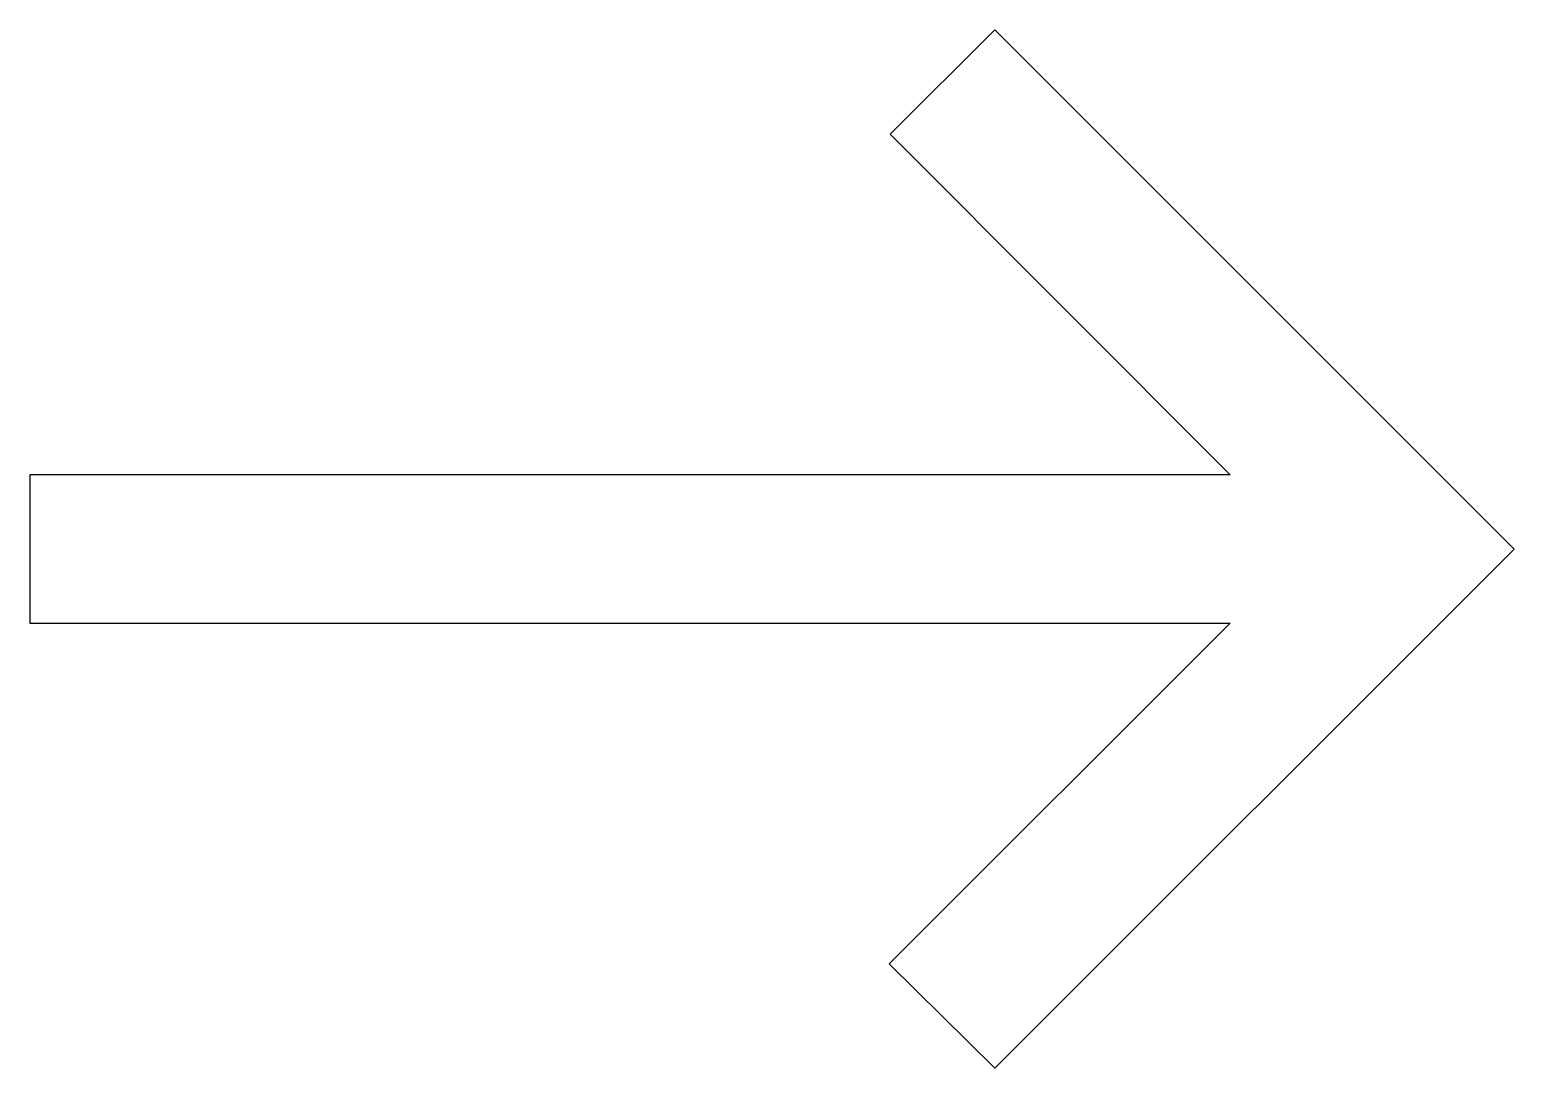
# Model space of a CAD drawing. Extents: x 1.5 to 16.5, y 3.8 to 14.2.
import ezdxf

# ---------------------------------------------------------------- set-up
doc = ezdxf.new("R2010")
doc.units = 0
doc.layers.get('0').update_dxf_attribs({"linetype": 'CONTINUOUS'})

msp = doc.modelspace()

# ---------------------------------------------------------------- linework, layer by layer
at = {"color": 7}
msp.add_lwpolyline([(11.25, 14.25), (10.1925, 13.1925), (13.6275, 9.75), (1.5, 9.75), (1.5, 8.25), (13.6275, 8.25), (10.185, 4.8075), (11.25, 3.75), (16.5, 9), (11.25, 14.25)], close=True, dxfattribs=at)

doc.saveas('drawing.dxf')
